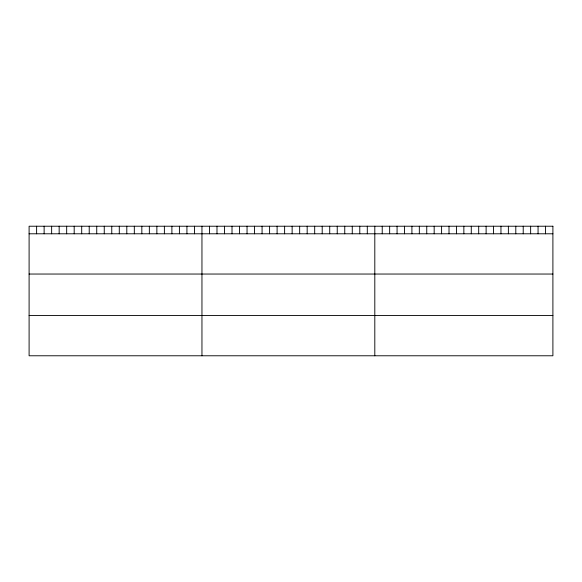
<?xml version="1.0" encoding="UTF-8"?>
<svg xmlns="http://www.w3.org/2000/svg" width="582" height="582" viewBox="0 0 582 582"><rect width="100%" height="100%" fill="white"/><g stroke="black" fill="none" stroke-linecap="round" stroke-linejoin="round"><path stroke-width="0.87" d="M29.1 233.789L552.9 233.789M29.1 274.042L552.9 274.042M29.1 315.517L552.9 315.517M545.48 226.223L545.48 233.789M538.059 226.223L538.059 233.789M530.639 226.223L530.639 233.789M523.218 226.223L523.218 233.789M515.798 226.223L515.798 233.789M508.377 226.223L508.377 233.789M500.957 226.223L500.957 233.789M493.536 226.223L493.536 233.789M486.116 226.223L486.116 233.789M478.695 226.223L478.695 233.789M471.274 226.223L471.274 233.789M463.854 226.223L463.854 233.789M456.433 226.223L456.433 233.789M449.013 226.223L449.013 233.789M441.593 226.223L441.593 233.789M434.172 226.223L434.172 233.789M426.752 226.223L426.752 233.789M419.331 226.223L419.331 233.789M411.911 226.223L411.911 233.789M404.49 226.223L404.49 233.789M397.07 226.223L397.07 233.789M389.649 226.223L389.649 233.789M382.228 226.223L382.228 233.789M374.808 226.223L374.808 355.777M367.293 226.223L367.293 233.789M359.778 226.223L359.778 233.789M352.263 226.223L352.263 233.789M344.748 226.223L344.748 233.789M337.233 226.223L337.233 233.789M329.718 226.223L329.718 233.789M322.202 226.223L322.202 233.789M314.687 226.223L314.687 233.789M307.172 226.223L307.172 233.789M299.657 226.223L299.657 233.789M292.142 226.223L292.142 233.789M284.62 226.223L284.62 233.789M277.105 226.223L277.105 233.789M269.59 226.223L269.59 233.789M262.075 226.223L262.075 233.789M254.56 226.223L254.56 233.789M247.044 226.223L247.044 233.789M239.529 226.223L239.529 233.789M232.014 226.223L232.014 233.789M224.499 226.223L224.499 233.789M216.984 226.223L216.984 233.789M209.469 226.223L209.469 233.789M201.954 226.223L201.954 355.777M194.439 226.223L194.439 233.789M186.924 226.223L186.924 233.789M179.409 226.223L179.409 233.789M171.894 226.223L171.894 233.789M164.379 226.223L164.379 233.789M156.864 226.223L156.864 233.789M149.348 226.223L149.348 233.789M141.833 226.223L141.833 233.789M134.318 226.223L134.318 233.789M126.803 226.223L126.803 233.789M119.288 226.223L119.288 233.789M111.766 226.223L111.766 233.789M104.251 226.223L104.251 233.789M96.736 226.223L96.736 233.789M89.221 226.223L89.221 233.789M81.706 226.223L81.706 233.789M74.19 226.223L74.19 233.789M66.675 226.223L66.675 233.789M59.16 226.223L59.16 233.789M51.645 226.223L51.645 233.789M44.13 226.223L44.13 233.789M36.615 226.223L36.615 233.789M552.9 226.223L29.1 226.223L29.1 355.777L552.9 355.777L552.9 226.223"/></g></svg>
